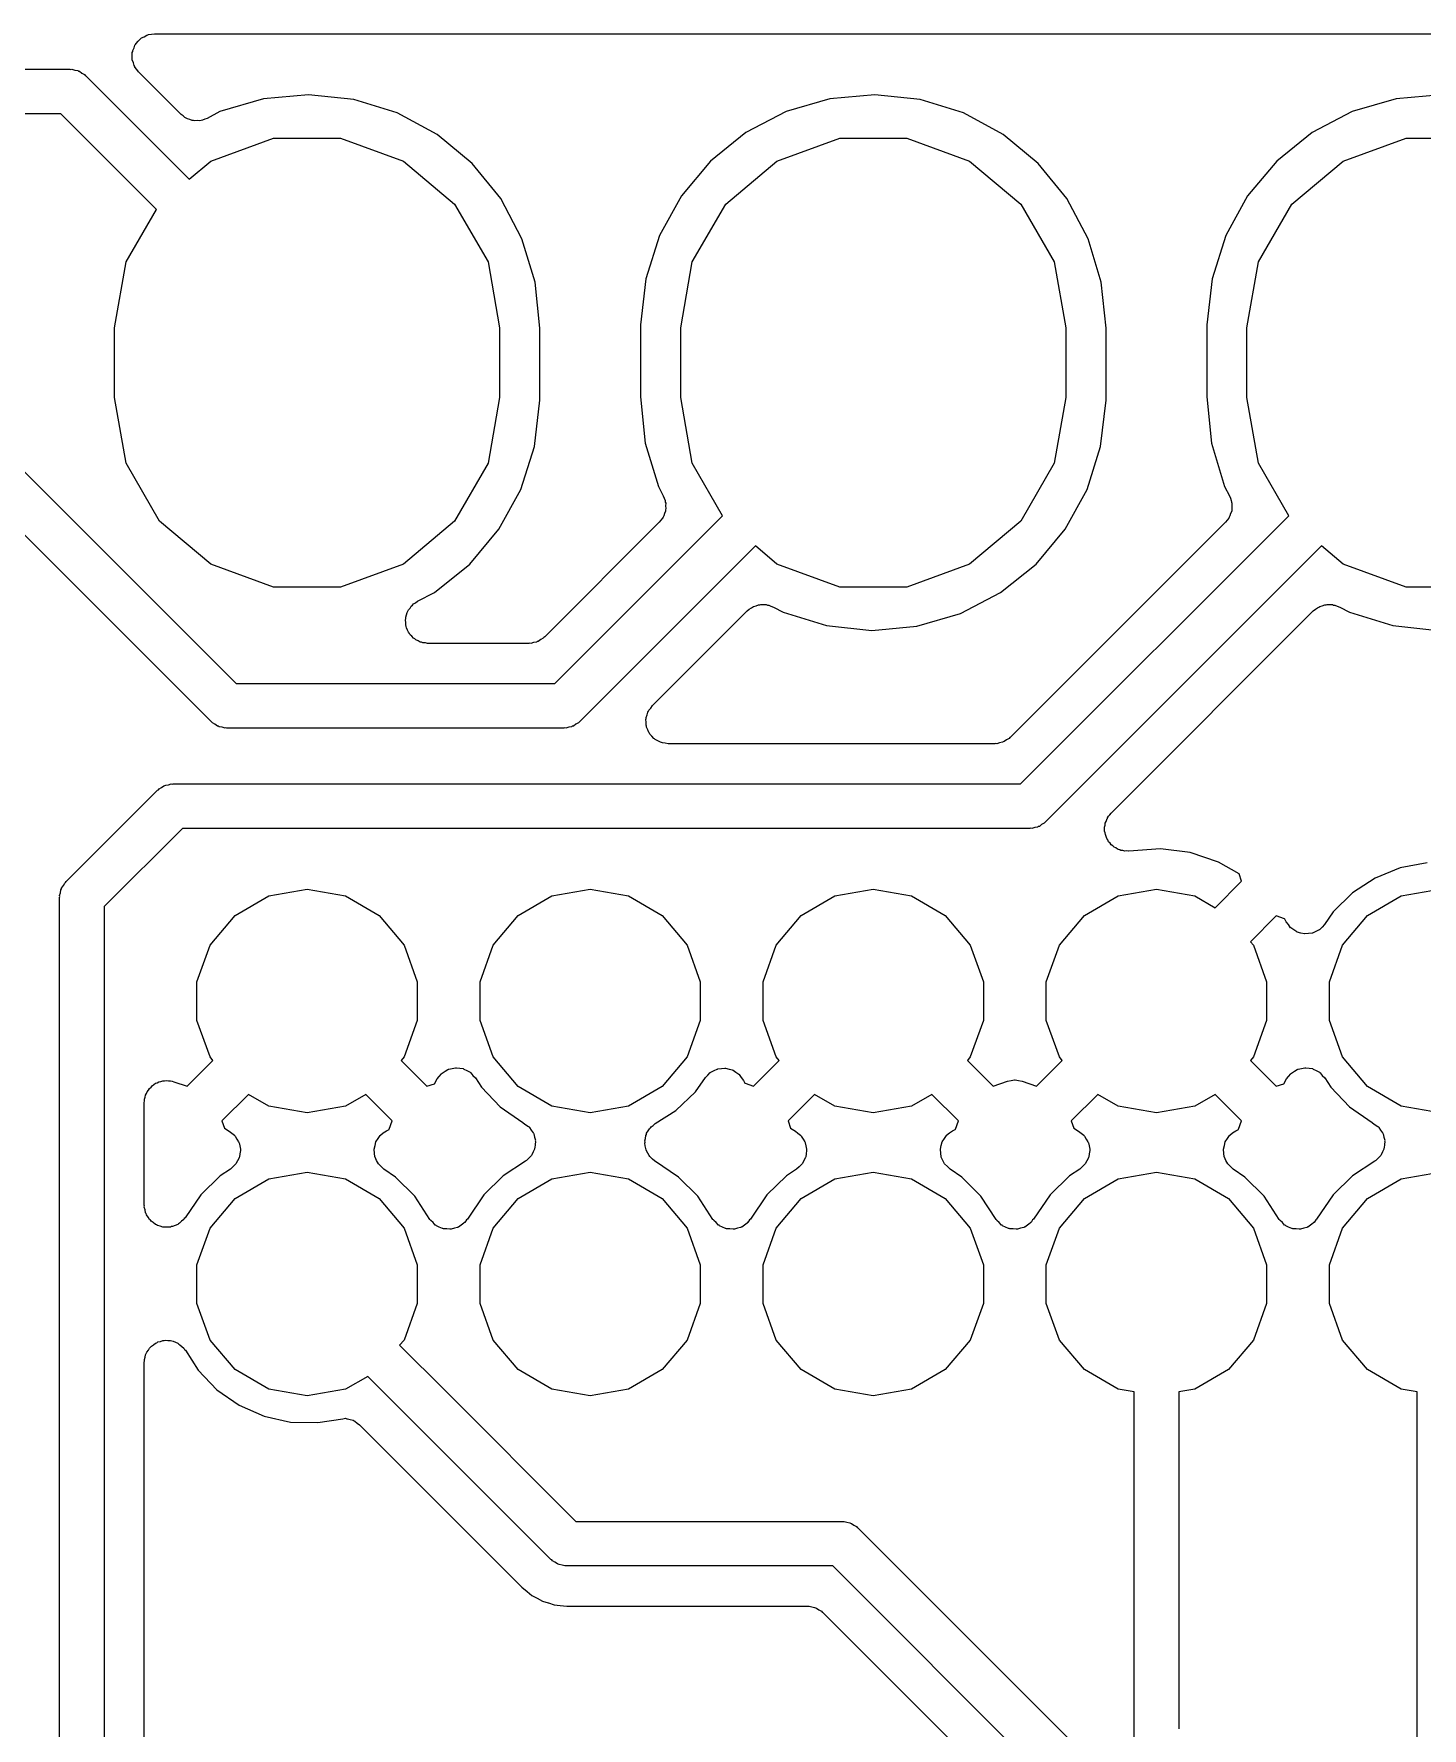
# Model space of a CAD drawing. Extents: x 125.1 to 143.2, y -145.5 to -100.1.
# Drawn here: x 130.38 to 136.61, y -107.68 to -100.08 of the extents above; entities that cross this region are included whole.
import ezdxf

# ---------------------------------------------------------------- set-up
doc = ezdxf.new("R2010")
doc.units = 0
doc.header["$MEASUREMENT"] = 0
doc.layers.add('BLACK', color=7, linetype='CONTINUOUS')

msp = doc.modelspace()

# ---------------------------------------------------------------- linework, layer by layer
at = {"layer": 'Black'}
for p, q in [((130.838, -100.125), (130.841, -100.122)), ((130.841, -100.122), (130.843, -100.118)), ((130.843, -100.118), (130.852, -100.108)), ((130.852, -100.108), (130.861, -100.098)), ((130.861, -100.098), (130.864, -100.096)), ((130.864, -100.096), (130.867, -100.093)), ((130.867, -100.093), (130.879, -100.088)), ((130.879, -100.088), (130.891, -100.081)), ((130.891, -100.081), (130.895, -100.08)), ((130.895, -100.08), (130.899, -100.078)), ((130.899, -100.078), (130.912, -100.077)), ((130.912, -100.077), (130.925, -100.075)), ((130.925, -100.075), (143.125, -100.075)), ((130.825, -100.184), (130.826, -100.171)), ((130.826, -100.188), (130.825, -100.184)), ((130.826, -100.158), (130.828, -100.154)), ((130.826, -100.171), (130.826, -100.158)), ((130.826, -100.192), (130.826, -100.188)), ((130.831, -100.205), (130.826, -100.192)), ((130.828, -100.149), (130.834, -100.137)), ((130.828, -100.154), (130.828, -100.149)), ((130.834, -100.137), (130.838, -100.125)), ((129.518, -100.234), (130.546, -100.234)), ((130.546, -100.234), (130.551, -100.235)), ((130.551, -100.235), (130.555, -100.234)), ((130.555, -100.234), (130.568, -100.238)), ((130.568, -100.238), (130.581, -100.24)), ((130.581, -100.24), (130.584, -100.242)), ((130.584, -100.242), (130.589, -100.243)), ((130.589, -100.243), (130.599, -100.251)), ((130.599, -100.251), (130.611, -100.257)), ((130.611, -100.257), (130.614, -100.261)), ((130.614, -100.261), (130.617, -100.263)), ((130.617, -100.263), (131.081, -100.727)), ((130.834, -100.217), (130.831, -100.205)), ((130.837, -100.221), (130.834, -100.217)), ((130.838, -100.225), (130.837, -100.221)), ((130.847, -100.235), (130.838, -100.225)), ((130.854, -100.246), (130.847, -100.235)), ((131.045, -100.436), (130.854, -100.246)), ((131.617, -100.348), (131.415, -100.367)), ((131.82, -100.37), (131.617, -100.348)), ((134.157, -100.348), (133.955, -100.367)), ((134.36, -100.37), (134.157, -100.348)), ((136.697, -100.348), (136.495, -100.367)), ((131.219, -100.424), (131.162, -100.454)), ((131.415, -100.367), (131.219, -100.424)), ((132.014, -100.43), (131.82, -100.37)), ((133.759, -100.424), (133.579, -100.518)), ((133.955, -100.367), (133.759, -100.424)), ((134.554, -100.43), (134.36, -100.37)), ((136.299, -100.424), (136.119, -100.518)), ((136.495, -100.367), (136.299, -100.424)), ((130.505, -100.434), (129.56, -100.434)), ((130.934, -100.863), (130.505, -100.434)), ((131.054, -100.443), (131.045, -100.436)), ((131.062, -100.45), (131.054, -100.443)), ((131.068, -100.453), (131.062, -100.45)), ((131.073, -100.456), (131.068, -100.453)), ((131.084, -100.459), (131.073, -100.456)), ((131.094, -100.463), (131.084, -100.459)), ((131.1, -100.464), (131.094, -100.463)), ((131.107, -100.465), (131.1, -100.464)), ((131.118, -100.464), (131.107, -100.465)), ((131.129, -100.465), (131.118, -100.464)), ((131.135, -100.463), (131.129, -100.465)), ((131.141, -100.462), (131.135, -100.463)), ((131.151, -100.458), (131.141, -100.462)), ((131.162, -100.454), (131.151, -100.458)), ((132.193, -100.527), (132.014, -100.43)), ((134.733, -100.527), (134.554, -100.43)), ((131.178, -100.646), (131.46, -100.543)), ((131.46, -100.543), (131.76, -100.543)), ((131.76, -100.543), (132.042, -100.646)), ((132.35, -100.656), (132.193, -100.527)), ((133.579, -100.518), (133.42, -100.646)), ((133.718, -100.646), (134, -100.543)), ((134, -100.543), (134.3, -100.543)), ((134.3, -100.543), (134.582, -100.646)), ((134.89, -100.656), (134.733, -100.527)), ((136.119, -100.518), (135.96, -100.646)), ((136.258, -100.646), (136.54, -100.543)), ((136.54, -100.543), (136.84, -100.543)), ((131.081, -100.727), (131.178, -100.646)), ((132.042, -100.646), (132.272, -100.839)), ((132.479, -100.814), (132.35, -100.656)), ((133.42, -100.646), (133.289, -100.802)), ((133.488, -100.839), (133.718, -100.646)), ((134.582, -100.646), (134.812, -100.839)), ((135.019, -100.814), (134.89, -100.656)), ((135.96, -100.646), (135.829, -100.802)), ((136.028, -100.839), (136.258, -100.646)), ((133.289, -100.802), (133.191, -100.98)), ((135.829, -100.802), (135.731, -100.98)), ((130.798, -101.098), (130.934, -100.863)), ((132.272, -100.839), (132.422, -101.098)), ((132.574, -100.994), (132.479, -100.814)), ((133.338, -101.098), (133.488, -100.839)), ((134.812, -100.839), (134.962, -101.098)), ((135.114, -100.994), (135.019, -100.814)), ((135.878, -101.098), (136.028, -100.839)), ((132.633, -101.189), (132.574, -100.994)), ((133.191, -100.98), (133.13, -101.174)), ((135.173, -101.189), (135.114, -100.994)), ((135.731, -100.98), (135.67, -101.174)), ((130.746, -101.394), (130.798, -101.098)), ((132.422, -101.098), (132.474, -101.394)), ((133.286, -101.394), (133.338, -101.098)), ((134.962, -101.098), (135.014, -101.394)), ((135.826, -101.394), (135.878, -101.098)), ((132.654, -101.396), (132.633, -101.189)), ((133.13, -101.174), (133.106, -101.381)), ((135.194, -101.396), (135.173, -101.189)), ((135.67, -101.174), (135.646, -101.381)), ((130.746, -101.706), (130.746, -101.394)), ((132.474, -101.394), (132.474, -101.706)), ((132.654, -101.708), (132.654, -101.396)), ((133.106, -101.381), (133.106, -101.392)), ((133.106, -101.392), (133.106, -101.704)), ((133.286, -101.706), (133.286, -101.394)), ((135.014, -101.394), (135.014, -101.706)), ((135.194, -101.708), (135.194, -101.396)), ((135.646, -101.381), (135.646, -101.392)), ((135.646, -101.392), (135.646, -101.704)), ((135.826, -101.706), (135.826, -101.394)), ((129.901, -101.599), (131.292, -102.99)), ((130.798, -102.002), (130.746, -101.706)), ((132.474, -101.706), (132.422, -102.002)), ((132.63, -101.926), (132.654, -101.719)), ((132.654, -101.719), (132.654, -101.708)), ((133.106, -101.704), (133.127, -101.911)), ((133.338, -102.002), (133.286, -101.706)), ((135.014, -101.706), (134.962, -102.002)), ((135.17, -101.926), (135.194, -101.719)), ((135.194, -101.719), (135.194, -101.708)), ((135.646, -101.704), (135.667, -101.911)), ((135.878, -102.002), (135.826, -101.706)), ((131.18, -103.161), (129.789, -101.77)), ((132.569, -102.12), (132.63, -101.926)), ((133.127, -101.911), (133.186, -102.106)), ((135.109, -102.12), (135.17, -101.926)), ((135.667, -101.911), (135.726, -102.106)), ((130.948, -102.261), (130.798, -102.002)), ((132.422, -102.002), (132.272, -102.261)), ((133.474, -102.237), (133.338, -102.002)), ((134.962, -102.002), (134.812, -102.261)), ((136.014, -102.237), (135.878, -102.002)), ((132.471, -102.298), (132.569, -102.12)), ((133.186, -102.106), (133.208, -102.148)), ((133.208, -102.148), (133.212, -102.159)), ((133.212, -102.159), (133.216, -102.169)), ((133.216, -102.169), (133.217, -102.176)), ((133.217, -102.176), (133.219, -102.181)), ((135.011, -102.298), (135.109, -102.12)), ((135.726, -102.106), (135.748, -102.148)), ((135.748, -102.148), (135.752, -102.159)), ((135.752, -102.159), (135.756, -102.169)), ((135.756, -102.169), (135.757, -102.176)), ((135.757, -102.176), (135.759, -102.181)), ((132.721, -102.99), (133.474, -102.237)), ((133.205, -102.248), (133.197, -102.257)), ((133.207, -102.243), (133.205, -102.248)), ((133.21, -102.238), (133.207, -102.243)), ((133.213, -102.227), (133.21, -102.238)), ((133.218, -102.216), (133.213, -102.227)), ((133.219, -102.181), (133.218, -102.193)), ((133.218, -102.193), (133.219, -102.204)), ((133.219, -102.204), (133.218, -102.21)), ((133.218, -102.21), (133.218, -102.216)), ((134.811, -103.44), (136.014, -102.237)), ((135.745, -102.248), (135.737, -102.257)), ((135.747, -102.243), (135.745, -102.248)), ((135.75, -102.238), (135.747, -102.243)), ((135.753, -102.227), (135.75, -102.238)), ((135.758, -102.216), (135.753, -102.227)), ((135.759, -102.181), (135.758, -102.193)), ((135.758, -102.193), (135.759, -102.204)), ((135.759, -102.204), (135.758, -102.21)), ((135.758, -102.21), (135.758, -102.216)), ((131.178, -102.454), (130.948, -102.261)), ((132.272, -102.261), (132.042, -102.454)), ((132.34, -102.454), (132.471, -102.298)), ((133.19, -102.266), (132.676, -102.781)), ((133.197, -102.257), (133.19, -102.266)), ((134.812, -102.261), (134.582, -102.454)), ((135.73, -102.266), (134.766, -103.231)), ((134.88, -102.454), (135.011, -102.298)), ((135.737, -102.257), (135.73, -102.266)), ((133.621, -102.373), (132.833, -103.161)), ((133.718, -102.454), (133.621, -102.373)), ((136.161, -102.373), (134.923, -103.611)), ((136.258, -102.454), (136.161, -102.373)), ((131.46, -102.557), (131.178, -102.454)), ((132.042, -102.454), (131.76, -102.557)), ((132.181, -102.582), (132.34, -102.454)), ((134, -102.557), (133.718, -102.454)), ((134.582, -102.454), (134.3, -102.557)), ((134.721, -102.582), (134.88, -102.454)), ((136.54, -102.557), (136.258, -102.454)), ((131.76, -102.557), (131.46, -102.557)), ((134.3, -102.557), (134, -102.557)), ((136.84, -102.557), (136.54, -102.557)), ((132.083, -102.638), (132.087, -102.633)), ((132.087, -102.633), (132.096, -102.628)), ((132.096, -102.628), (132.105, -102.621)), ((132.105, -102.621), (132.181, -102.582)), ((134.541, -102.676), (134.721, -102.582)), ((132.051, -102.706), (132.053, -102.699)), ((132.053, -102.717), (132.051, -102.706)), ((132.053, -102.693), (132.056, -102.682)), ((132.053, -102.699), (132.053, -102.693)), ((132.056, -102.682), (132.059, -102.672)), ((132.059, -102.672), (132.062, -102.666)), ((132.062, -102.666), (132.065, -102.66)), ((132.065, -102.66), (132.072, -102.652)), ((132.072, -102.652), (132.077, -102.643)), ((132.077, -102.643), (132.083, -102.638)), ((133.159, -103.089), (133.584, -102.664)), ((133.584, -102.664), (133.594, -102.657)), ((133.594, -102.657), (133.603, -102.65)), ((133.603, -102.65), (133.608, -102.648)), ((133.608, -102.648), (133.613, -102.644)), ((133.613, -102.644), (133.624, -102.641)), ((133.624, -102.641), (133.635, -102.637)), ((133.635, -102.637), (133.641, -102.637)), ((133.641, -102.637), (133.646, -102.635)), ((133.646, -102.635), (133.658, -102.636)), ((133.658, -102.636), (133.67, -102.636)), ((133.67, -102.636), (133.675, -102.638)), ((133.675, -102.638), (133.681, -102.638)), ((133.681, -102.638), (133.691, -102.643)), ((133.691, -102.643), (133.703, -102.647)), ((133.703, -102.647), (133.746, -102.67)), ((133.746, -102.67), (133.94, -102.73)), ((134.345, -102.733), (134.541, -102.676)), ((135.217, -103.572), (136.124, -102.664)), ((136.124, -102.664), (136.134, -102.657)), ((136.134, -102.657), (136.143, -102.65)), ((136.143, -102.65), (136.148, -102.648)), ((136.148, -102.648), (136.153, -102.644)), ((136.153, -102.644), (136.164, -102.641)), ((136.164, -102.641), (136.175, -102.637)), ((136.175, -102.637), (136.181, -102.637)), ((136.181, -102.637), (136.186, -102.635)), ((136.186, -102.635), (136.198, -102.636)), ((136.198, -102.636), (136.21, -102.636)), ((136.21, -102.636), (136.215, -102.638)), ((136.215, -102.638), (136.221, -102.638)), ((136.221, -102.638), (136.231, -102.643)), ((136.231, -102.643), (136.243, -102.647)), ((136.243, -102.647), (136.286, -102.67)), ((136.286, -102.67), (136.48, -102.73)), ((132.053, -102.727), (132.053, -102.717)), ((132.055, -102.734), (132.053, -102.727)), ((132.056, -102.74), (132.055, -102.734)), ((132.061, -102.75), (132.056, -102.74)), ((132.065, -102.76), (132.061, -102.75)), ((132.069, -102.765), (132.065, -102.76)), ((132.072, -102.771), (132.069, -102.765)), ((132.08, -102.778), (132.072, -102.771)), ((132.087, -102.787), (132.08, -102.778)), ((132.672, -102.783), (132.669, -102.787)), ((132.676, -102.781), (132.672, -102.783)), ((133.94, -102.73), (134.143, -102.752)), ((134.143, -102.752), (134.345, -102.733)), ((136.48, -102.73), (136.683, -102.752)), ((132.093, -102.79), (132.087, -102.787)), ((132.098, -102.794), (132.093, -102.79)), ((132.108, -102.799), (132.098, -102.794)), ((132.117, -102.804), (132.108, -102.799)), ((132.124, -102.805), (132.117, -102.804)), ((132.13, -102.808), (132.124, -102.805)), ((132.141, -102.808), (132.13, -102.808)), ((132.151, -102.81), (132.141, -102.808)), ((132.605, -102.81), (132.151, -102.81)), ((132.609, -102.809), (132.605, -102.81)), ((132.614, -102.81), (132.609, -102.809)), ((132.626, -102.806), (132.614, -102.81)), ((132.639, -102.804), (132.626, -102.806)), ((132.643, -102.802), (132.639, -102.804)), ((132.647, -102.801), (132.643, -102.802)), ((132.658, -102.793), (132.647, -102.801)), ((132.669, -102.787), (132.658, -102.793)), ((131.292, -102.99), (132.721, -102.99)), ((133.152, -103.1), (133.159, -103.089)), ((131.183, -103.163), (131.18, -103.161)), ((131.186, -103.167), (131.183, -103.163)), ((132.83, -103.163), (132.827, -103.167)), ((132.833, -103.161), (132.83, -103.163)), ((133.13, -103.151), (133.131, -103.147)), ((133.131, -103.164), (133.13, -103.151)), ((133.131, -103.143), (133.136, -103.13)), ((133.131, -103.147), (133.131, -103.143)), ((133.131, -103.177), (133.131, -103.164)), ((133.136, -103.13), (133.139, -103.118)), ((133.139, -103.118), (133.142, -103.114)), ((133.142, -103.114), (133.143, -103.11)), ((133.143, -103.11), (133.152, -103.1)), ((131.197, -103.173), (131.186, -103.167)), ((131.208, -103.181), (131.197, -103.173)), ((131.212, -103.182), (131.208, -103.181)), ((131.216, -103.184), (131.212, -103.182)), ((131.229, -103.186), (131.216, -103.184)), ((131.242, -103.19), (131.229, -103.186)), ((131.246, -103.189), (131.242, -103.19)), ((131.25, -103.19), (131.246, -103.189)), ((132.762, -103.19), (131.25, -103.19)), ((132.767, -103.189), (132.762, -103.19)), ((132.771, -103.19), (132.767, -103.189)), ((132.784, -103.186), (132.771, -103.19)), ((132.797, -103.184), (132.784, -103.186)), ((132.8, -103.182), (132.797, -103.184)), ((132.805, -103.181), (132.8, -103.182)), ((132.815, -103.173), (132.805, -103.181)), ((132.827, -103.167), (132.815, -103.173)), ((133.133, -103.181), (133.131, -103.177)), ((133.133, -103.186), (133.133, -103.181)), ((133.139, -103.198), (133.133, -103.186)), ((133.143, -103.21), (133.139, -103.198)), ((133.146, -103.213), (133.143, -103.21)), ((133.148, -103.217), (133.146, -103.213)), ((133.157, -103.227), (133.148, -103.217)), ((133.166, -103.237), (133.157, -103.227)), ((133.169, -103.239), (133.166, -103.237)), ((133.172, -103.242), (133.169, -103.239)), ((134.759, -103.237), (134.748, -103.243)), ((134.762, -103.233), (134.759, -103.237)), ((134.766, -103.231), (134.762, -103.233)), ((133.184, -103.247), (133.172, -103.242)), ((133.196, -103.254), (133.184, -103.247)), ((133.2, -103.255), (133.196, -103.254)), ((133.204, -103.257), (133.2, -103.255)), ((133.217, -103.258), (133.204, -103.257)), ((133.23, -103.26), (133.217, -103.258)), ((134.695, -103.26), (133.23, -103.26)), ((134.699, -103.259), (134.695, -103.26)), ((134.704, -103.26), (134.699, -103.259)), ((134.716, -103.256), (134.704, -103.26)), ((134.729, -103.254), (134.716, -103.256)), ((134.733, -103.252), (134.729, -103.254)), ((134.737, -103.251), (134.733, -103.252)), ((134.748, -103.243), (134.737, -103.251)), ((130.529, -103.879), (130.939, -103.469)), ((130.939, -103.469), (130.943, -103.467)), ((130.943, -103.467), (130.946, -103.463)), ((130.946, -103.463), (130.957, -103.457)), ((130.957, -103.457), (130.968, -103.449)), ((130.968, -103.449), (130.972, -103.448)), ((130.972, -103.448), (130.976, -103.446)), ((130.976, -103.446), (130.989, -103.444)), ((130.989, -103.444), (131.001, -103.44)), ((131.001, -103.44), (131.006, -103.441)), ((131.006, -103.441), (131.01, -103.44)), ((131.01, -103.44), (134.811, -103.44)), ((134.917, -103.617), (134.905, -103.623)), ((134.92, -103.613), (134.917, -103.617)), ((134.923, -103.611), (134.92, -103.613)), ((135.19, -103.617), (135.194, -103.609)), ((135.19, -103.626), (135.19, -103.617)), ((135.194, -103.609), (135.197, -103.6)), ((135.197, -103.6), (135.198, -103.599)), ((135.198, -103.599), (135.2, -103.596)), ((135.198, -103.599), (135.198, -103.599)), ((135.2, -103.596), (135.201, -103.593)), ((135.201, -103.593), (135.205, -103.586)), ((135.205, -103.586), (135.211, -103.579)), ((135.211, -103.579), (135.217, -103.572)), ((131.051, -103.64), (130.7, -103.991)), ((134.852, -103.64), (131.051, -103.64)), ((134.857, -103.639), (134.852, -103.64)), ((134.861, -103.64), (134.857, -103.639)), ((134.874, -103.636), (134.861, -103.64)), ((134.887, -103.634), (134.874, -103.636)), ((134.89, -103.632), (134.887, -103.634)), ((134.895, -103.631), (134.89, -103.632)), ((134.905, -103.623), (134.895, -103.631)), ((135.188, -103.634), (135.19, -103.626)), ((135.188, -103.643), (135.188, -103.634)), ((135.188, -103.652), (135.188, -103.643)), ((135.19, -103.66), (135.188, -103.652)), ((135.191, -103.668), (135.19, -103.66)), ((135.194, -103.677), (135.191, -103.668)), ((135.197, -103.685), (135.194, -103.677)), ((135.202, -103.692), (135.197, -103.685)), ((135.205, -103.7), (135.202, -103.692)), ((135.212, -103.706), (135.205, -103.7)), ((135.217, -103.714), (135.212, -103.706)), ((135.224, -103.719), (135.217, -103.714)), ((135.23, -103.725), (135.224, -103.719)), ((135.238, -103.728), (135.23, -103.725)), ((135.246, -103.733), (135.238, -103.728)), ((135.254, -103.736), (135.246, -103.733)), ((135.257, -103.737), (135.254, -103.736)), ((135.26, -103.739), (135.257, -103.737)), ((135.261, -103.739), (135.26, -103.739)), ((135.26, -103.739), (135.26, -103.739)), ((135.27, -103.74), (135.261, -103.739)), ((135.279, -103.742), (135.27, -103.74)), ((135.287, -103.741), (135.279, -103.742)), ((135.295, -103.742), (135.287, -103.741)), ((135.296, -103.742), (135.295, -103.742)), ((135.438, -103.732), (135.296, -103.742)), ((135.296, -103.742), (135.296, -103.742)), ((135.296, -103.742), (135.296, -103.742)), ((135.571, -103.749), (135.438, -103.732)), ((135.698, -103.791), (135.571, -103.749)), ((135.791, -103.844), (135.698, -103.791)), ((135.802, -103.877), (135.791, -103.844)), ((136.514, -103.817), (136.401, -103.863)), ((136.634, -103.795), (136.514, -103.817)), ((130.504, -103.929), (130.506, -103.916)), ((130.506, -103.916), (130.508, -103.912)), ((130.508, -103.912), (130.509, -103.908)), ((130.509, -103.908), (130.517, -103.897)), ((130.517, -103.897), (130.523, -103.886)), ((130.523, -103.886), (130.527, -103.883)), ((130.527, -103.883), (130.529, -103.879)), ((131.438, -103.943), (131.61, -103.913)), ((131.61, -103.913), (131.782, -103.943)), ((132.708, -103.943), (132.88, -103.913)), ((132.88, -103.913), (133.052, -103.943)), ((133.978, -103.943), (134.15, -103.913)), ((134.15, -103.913), (134.322, -103.943)), ((135.248, -103.943), (135.42, -103.913)), ((135.42, -103.913), (135.592, -103.943)), ((135.683, -103.996), (135.802, -103.877)), ((136.401, -103.863), (136.3, -103.929)), ((136.518, -103.943), (136.69, -103.913)), ((130.5, -103.941), (130.504, -103.929)), ((130.501, -103.946), (130.5, -103.941)), ((130.5, -103.95), (130.501, -103.946)), ((130.5, -109.813), (130.5, -103.95)), ((130.7, -103.991), (130.7, -109.771)), ((131.287, -104.031), (131.438, -103.943)), ((131.782, -103.943), (131.933, -104.031)), ((132.557, -104.031), (132.708, -103.943)), ((133.052, -103.943), (133.203, -104.031)), ((133.827, -104.031), (133.978, -103.943)), ((134.322, -103.943), (134.473, -104.031)), ((135.097, -104.031), (135.248, -103.943)), ((135.592, -103.943), (135.683, -103.996)), ((136.3, -103.929), (136.213, -104.015)), ((136.367, -104.031), (136.518, -103.943)), ((131.175, -104.164), (131.287, -104.031)), ((131.933, -104.031), (132.045, -104.164)), ((132.445, -104.164), (132.557, -104.031)), ((133.203, -104.031), (133.315, -104.164)), ((133.715, -104.164), (133.827, -104.031)), ((134.473, -104.031), (134.585, -104.164)), ((134.985, -104.164), (135.097, -104.031)), ((135.958, -104.033), (135.842, -104.149)), ((135.995, -104.046), (135.958, -104.033)), ((135.996, -104.047), (135.995, -104.046)), ((136.002, -104.059), (135.996, -104.047)), ((136.012, -104.072), (136.002, -104.059)), ((136.022, -104.086), (136.012, -104.072)), ((136.174, -104.071), (136.163, -104.083)), ((136.213, -104.015), (136.174, -104.071)), ((136.255, -104.164), (136.367, -104.031)), ((135.842, -104.149), (135.855, -104.164)), ((136.023, -104.087), (136.022, -104.086)), ((136.022, -104.086), (136.022, -104.086)), ((136.037, -104.096), (136.023, -104.087)), ((136.05, -104.105), (136.037, -104.096)), ((136.051, -104.106), (136.05, -104.105)), ((136.052, -104.106), (136.051, -104.106)), ((136.068, -104.11), (136.052, -104.106)), ((136.084, -104.114), (136.068, -104.11)), ((136.085, -104.114), (136.084, -104.114)), ((136.086, -104.114), (136.085, -104.114)), ((136.102, -104.112), (136.086, -104.114)), ((136.119, -104.111), (136.102, -104.112)), ((136.12, -104.11), (136.119, -104.11)), ((136.119, -104.11), (136.119, -104.111)), ((136.135, -104.103), (136.12, -104.11)), ((136.15, -104.096), (136.135, -104.103)), ((136.151, -104.095), (136.15, -104.096)), ((136.163, -104.083), (136.151, -104.095)), ((136.151, -104.095), (136.151, -104.095)), ((131.116, -104.328), (131.175, -104.164)), ((132.045, -104.164), (132.104, -104.328)), ((132.386, -104.328), (132.445, -104.164)), ((133.315, -104.164), (133.374, -104.328)), ((133.656, -104.328), (133.715, -104.164)), ((134.585, -104.164), (134.644, -104.328)), ((134.926, -104.328), (134.985, -104.164)), ((135.855, -104.164), (135.914, -104.328)), ((136.196, -104.328), (136.255, -104.164)), ((131.116, -104.502), (131.116, -104.328)), ((132.104, -104.328), (132.104, -104.502)), ((132.386, -104.502), (132.386, -104.328)), ((133.374, -104.328), (133.374, -104.502)), ((133.656, -104.502), (133.656, -104.328)), ((134.644, -104.328), (134.644, -104.502)), ((134.926, -104.502), (134.926, -104.328)), ((135.914, -104.328), (135.914, -104.502)), ((136.196, -104.502), (136.196, -104.328)), ((131.175, -104.666), (131.116, -104.502)), ((132.104, -104.502), (132.045, -104.666)), ((132.445, -104.666), (132.386, -104.502)), ((133.374, -104.502), (133.315, -104.666)), ((133.715, -104.666), (133.656, -104.502)), ((134.644, -104.502), (134.585, -104.666)), ((134.985, -104.666), (134.926, -104.502)), ((135.914, -104.502), (135.855, -104.666)), ((136.255, -104.666), (136.196, -104.502)), ((131.072, -104.797), (131.188, -104.681)), ((131.188, -104.681), (131.175, -104.666)), ((132.045, -104.666), (132.032, -104.681)), ((132.032, -104.681), (132.148, -104.797)), ((132.557, -104.799), (132.445, -104.666)), ((133.315, -104.666), (133.203, -104.799)), ((133.612, -104.797), (133.728, -104.681)), ((133.728, -104.681), (133.715, -104.666)), ((134.585, -104.666), (134.572, -104.681)), ((134.572, -104.681), (134.688, -104.797)), ((134.882, -104.797), (134.998, -104.681)), ((134.998, -104.681), (134.985, -104.666)), ((135.855, -104.666), (135.842, -104.681)), ((135.842, -104.681), (135.958, -104.797)), ((136.367, -104.799), (136.255, -104.666)), ((132.194, -104.764), (132.203, -104.753)), ((132.203, -104.753), (132.213, -104.741)), ((132.213, -104.741), (132.214, -104.739)), ((132.214, -104.739), (132.216, -104.738)), ((132.216, -104.738), (132.229, -104.73)), ((132.229, -104.73), (132.242, -104.722)), ((132.242, -104.722), (132.244, -104.721)), ((132.244, -104.721), (132.246, -104.72)), ((132.246, -104.72), (132.261, -104.717)), ((132.261, -104.717), (132.276, -104.714)), ((132.276, -104.714), (132.278, -104.714)), ((132.278, -104.714), (132.28, -104.714)), ((132.28, -104.714), (132.295, -104.716)), ((132.295, -104.716), (132.31, -104.718)), ((132.31, -104.718), (132.312, -104.719)), ((132.312, -104.719), (132.314, -104.72)), ((132.314, -104.72), (132.327, -104.727)), ((132.327, -104.727), (132.341, -104.734)), ((132.341, -104.734), (132.342, -104.736)), ((132.342, -104.736), (132.344, -104.737)), ((132.344, -104.737), (132.354, -104.749)), ((132.354, -104.749), (132.365, -104.76)), ((132.365, -104.76), (132.392, -104.802)), ((133.352, -104.822), (133.397, -104.758)), ((133.397, -104.758), (133.408, -104.747)), ((133.408, -104.747), (133.419, -104.736)), ((133.419, -104.736), (133.42, -104.735)), ((133.42, -104.735), (133.421, -104.734)), ((133.421, -104.734), (133.436, -104.727)), ((133.436, -104.727), (133.45, -104.72)), ((133.45, -104.72), (133.451, -104.72)), ((133.451, -104.72), (133.453, -104.719)), ((133.453, -104.719), (133.469, -104.718)), ((133.469, -104.718), (133.484, -104.716)), ((133.484, -104.716), (133.486, -104.716)), ((133.486, -104.716), (133.487, -104.716)), ((133.487, -104.716), (133.503, -104.72)), ((133.503, -104.72), (133.518, -104.724)), ((133.518, -104.724), (133.519, -104.725)), ((133.519, -104.725), (133.521, -104.725)), ((133.521, -104.725), (133.534, -104.734)), ((133.534, -104.734), (133.547, -104.743)), ((133.547, -104.743), (133.548, -104.744)), ((133.548, -104.744), (133.549, -104.745)), ((133.549, -104.745), (133.558, -104.758)), ((133.558, -104.758), (133.568, -104.771)), ((136.004, -104.764), (136.013, -104.753)), ((136.013, -104.753), (136.023, -104.741)), ((136.023, -104.741), (136.024, -104.739)), ((136.024, -104.739), (136.026, -104.738)), ((136.026, -104.738), (136.039, -104.73)), ((136.039, -104.73), (136.052, -104.722)), ((136.052, -104.722), (136.054, -104.721)), ((136.054, -104.721), (136.056, -104.72)), ((136.056, -104.72), (136.071, -104.717)), ((136.071, -104.717), (136.086, -104.714)), ((136.086, -104.714), (136.088, -104.714)), ((136.088, -104.714), (136.09, -104.714)), ((136.09, -104.714), (136.105, -104.716)), ((136.105, -104.716), (136.12, -104.718)), ((136.12, -104.718), (136.122, -104.719)), ((136.122, -104.719), (136.124, -104.72)), ((136.124, -104.72), (136.137, -104.727)), ((136.137, -104.727), (136.151, -104.734)), ((136.151, -104.734), (136.152, -104.736)), ((136.152, -104.736), (136.154, -104.737)), ((136.154, -104.737), (136.164, -104.749)), ((136.164, -104.749), (136.175, -104.76)), ((136.175, -104.76), (136.202, -104.802)), ((130.884, -104.846), (130.886, -104.837)), ((130.886, -104.837), (130.89, -104.83)), ((130.89, -104.83), (130.893, -104.822)), ((130.893, -104.822), (130.899, -104.815)), ((130.899, -104.815), (130.903, -104.807)), ((130.903, -104.807), (130.91, -104.802)), ((130.91, -104.802), (130.915, -104.795)), ((130.915, -104.795), (130.923, -104.79)), ((130.923, -104.79), (130.93, -104.784)), ((130.93, -104.784), (130.938, -104.782)), ((130.938, -104.782), (130.945, -104.777)), ((130.945, -104.777), (130.954, -104.776)), ((130.954, -104.776), (130.963, -104.773)), ((130.963, -104.773), (130.971, -104.773)), ((130.971, -104.773), (130.979, -104.771)), ((130.979, -104.771), (130.988, -104.773)), ((130.988, -104.773), (130.997, -104.773)), ((130.997, -104.773), (131.005, -104.775)), ((131.005, -104.775), (131.013, -104.777)), ((131.013, -104.777), (131.072, -104.797)), ((131.347, -104.834), (131.228, -104.953)), ((131.438, -104.887), (131.347, -104.834)), ((131.873, -104.834), (131.782, -104.887)), ((131.992, -104.953), (131.873, -104.834)), ((132.148, -104.797), (132.181, -104.786)), ((132.181, -104.786), (132.194, -104.764)), ((132.392, -104.802), (132.476, -104.889)), ((132.708, -104.887), (132.557, -104.799)), ((133.203, -104.799), (133.052, -104.887)), ((133.264, -104.906), (133.352, -104.822)), ((133.568, -104.771), (133.574, -104.783)), ((133.574, -104.783), (133.575, -104.784)), ((133.575, -104.784), (133.612, -104.797)), ((133.887, -104.834), (133.768, -104.953)), ((133.978, -104.887), (133.887, -104.834)), ((134.413, -104.834), (134.322, -104.887)), ((134.532, -104.953), (134.413, -104.834)), ((134.688, -104.797), (134.752, -104.775)), ((134.752, -104.775), (134.768, -104.772)), ((134.768, -104.772), (134.784, -104.769)), ((134.784, -104.769), (134.785, -104.769)), ((134.785, -104.769), (134.786, -104.769)), ((134.786, -104.769), (134.802, -104.772)), ((134.802, -104.772), (134.818, -104.775)), ((134.818, -104.775), (134.882, -104.797)), ((135.157, -104.834), (135.038, -104.953)), ((135.248, -104.887), (135.157, -104.834)), ((135.683, -104.834), (135.592, -104.887)), ((135.802, -104.953), (135.683, -104.834)), ((135.958, -104.797), (135.991, -104.786)), ((135.991, -104.786), (136.004, -104.764)), ((136.202, -104.802), (136.286, -104.889)), ((136.518, -104.887), (136.367, -104.799)), ((130.88, -104.871), (130.881, -104.863)), ((130.88, -105.331), (130.88, -104.871)), ((130.881, -104.855), (130.884, -104.846)), ((130.881, -104.863), (130.881, -104.855)), ((131.61, -104.917), (131.438, -104.887)), ((131.782, -104.887), (131.61, -104.917)), ((132.476, -104.889), (132.578, -104.96)), ((132.88, -104.917), (132.708, -104.887)), ((133.052, -104.887), (132.88, -104.917)), ((133.171, -104.965), (133.264, -104.906)), ((134.15, -104.917), (133.978, -104.887)), ((134.322, -104.887), (134.15, -104.917)), ((135.42, -104.917), (135.248, -104.887)), ((135.592, -104.887), (135.42, -104.917)), ((136.286, -104.889), (136.388, -104.96)), ((136.69, -104.917), (136.518, -104.887)), ((131.228, -104.953), (131.239, -104.986)), ((131.239, -104.986), (131.261, -104.999)), ((131.978, -104.991), (131.979, -104.99)), ((131.979, -104.99), (131.992, -104.953)), ((132.578, -104.96), (132.58, -104.961)), ((132.58, -104.961), (132.592, -104.97)), ((132.592, -104.97), (132.604, -104.978)), ((132.604, -104.978), (132.606, -104.98)), ((132.606, -104.98), (132.608, -104.982)), ((132.608, -104.982), (132.616, -104.994)), ((133.14, -104.998), (133.146, -104.988)), ((133.146, -104.988), (133.15, -104.984)), ((133.15, -104.984), (133.153, -104.98)), ((133.153, -104.98), (133.162, -104.973)), ((133.162, -104.973), (133.171, -104.965)), ((133.768, -104.953), (133.779, -104.986)), ((133.779, -104.986), (133.801, -104.999)), ((134.518, -104.991), (134.519, -104.99)), ((134.519, -104.99), (134.532, -104.953)), ((135.038, -104.953), (135.049, -104.986)), ((135.049, -104.986), (135.071, -104.999)), ((135.788, -104.991), (135.789, -104.99)), ((135.789, -104.99), (135.802, -104.953)), ((136.388, -104.96), (136.39, -104.961)), ((136.39, -104.961), (136.402, -104.97)), ((136.402, -104.97), (136.414, -104.978)), ((136.414, -104.978), (136.416, -104.98)), ((136.416, -104.98), (136.418, -104.982)), ((136.418, -104.982), (136.426, -104.994)), ((131.261, -104.999), (131.272, -105.008)), ((131.272, -105.008), (131.284, -105.017)), ((131.284, -105.017), (131.285, -105.019)), ((131.285, -105.019), (131.287, -105.021)), ((131.287, -105.021), (131.295, -105.034)), ((131.295, -105.034), (131.303, -105.046)), ((131.303, -105.046), (131.304, -105.049)), ((131.304, -105.049), (131.305, -105.051)), ((131.305, -105.051), (131.308, -105.065)), ((131.308, -105.065), (131.311, -105.08)), ((131.911, -105.08), (131.915, -105.063)), ((131.915, -105.063), (131.919, -105.047)), ((131.919, -105.046), (131.929, -105.032)), ((131.919, -105.047), (131.919, -105.046)), ((131.919, -105.047), (131.919, -105.047)), ((131.929, -105.032), (131.938, -105.018)), ((131.938, -105.018), (131.939, -105.017)), ((131.938, -105.018), (131.938, -105.018)), ((131.939, -105.017), (131.952, -105.007)), ((131.952, -105.007), (131.966, -104.997)), ((131.966, -104.997), (131.978, -104.991)), ((132.616, -104.994), (132.625, -105.006)), ((132.625, -105.006), (132.626, -105.008)), ((132.626, -105.008), (132.627, -105.011)), ((132.627, -105.011), (132.63, -105.025)), ((132.63, -105.025), (132.635, -105.039)), ((132.633, -105.059), (132.632, -105.074)), ((132.635, -105.045), (132.633, -105.059)), ((132.635, -105.039), (132.634, -105.042)), ((132.634, -105.042), (132.635, -105.045)), ((133.125, -105.042), (133.128, -105.031)), ((133.126, -105.048), (133.125, -105.042)), ((133.125, -105.053), (133.126, -105.048)), ((133.127, -105.065), (133.125, -105.053)), ((133.129, -105.077), (133.127, -105.065)), ((133.128, -105.031), (133.129, -105.019)), ((133.129, -105.019), (133.132, -105.014)), ((133.132, -105.014), (133.133, -105.008)), ((133.133, -105.008), (133.14, -104.998)), ((133.801, -104.999), (133.812, -105.008)), ((133.812, -105.008), (133.824, -105.017)), ((133.824, -105.017), (133.825, -105.019)), ((133.825, -105.019), (133.827, -105.021)), ((133.827, -105.021), (133.835, -105.034)), ((133.835, -105.034), (133.843, -105.046)), ((133.843, -105.046), (133.844, -105.049)), ((133.844, -105.049), (133.845, -105.051)), ((133.845, -105.051), (133.848, -105.065)), ((133.848, -105.065), (133.851, -105.08)), ((134.451, -105.08), (134.455, -105.063)), ((134.455, -105.063), (134.459, -105.047)), ((134.459, -105.046), (134.469, -105.032)), ((134.459, -105.047), (134.459, -105.046)), ((134.459, -105.047), (134.459, -105.047)), ((134.469, -105.032), (134.478, -105.018)), ((134.478, -105.018), (134.479, -105.017)), ((134.478, -105.018), (134.478, -105.018)), ((134.479, -105.017), (134.492, -105.007)), ((134.492, -105.007), (134.506, -104.997)), ((134.506, -104.997), (134.518, -104.991)), ((135.071, -104.999), (135.082, -105.008)), ((135.082, -105.008), (135.094, -105.017)), ((135.094, -105.017), (135.095, -105.019)), ((135.095, -105.019), (135.097, -105.021)), ((135.097, -105.021), (135.105, -105.034)), ((135.105, -105.034), (135.113, -105.046)), ((135.113, -105.046), (135.114, -105.049)), ((135.114, -105.049), (135.115, -105.051)), ((135.115, -105.051), (135.118, -105.065)), ((135.118, -105.065), (135.121, -105.08)), ((135.721, -105.08), (135.725, -105.063)), ((135.725, -105.063), (135.729, -105.047)), ((135.729, -105.046), (135.739, -105.032)), ((135.729, -105.047), (135.729, -105.046)), ((135.729, -105.047), (135.729, -105.047)), ((135.739, -105.032), (135.748, -105.018)), ((135.748, -105.018), (135.749, -105.017)), ((135.748, -105.018), (135.748, -105.018)), ((135.749, -105.017), (135.762, -105.007)), ((135.762, -105.007), (135.776, -104.997)), ((135.776, -104.997), (135.788, -104.991)), ((136.426, -104.994), (136.435, -105.006)), ((136.435, -105.006), (136.436, -105.008)), ((136.436, -105.008), (136.437, -105.011)), ((136.437, -105.011), (136.44, -105.025)), ((136.44, -105.025), (136.445, -105.039)), ((136.443, -105.059), (136.442, -105.074)), ((136.445, -105.045), (136.443, -105.059)), ((136.445, -105.039), (136.444, -105.042)), ((136.444, -105.042), (136.445, -105.045)), ((131.298, -105.132), (131.291, -105.145)), ((131.305, -105.119), (131.298, -105.132)), ((131.306, -105.117), (131.305, -105.119)), ((131.307, -105.114), (131.306, -105.117)), ((131.309, -105.1), (131.307, -105.114)), ((131.311, -105.085), (131.309, -105.1)), ((131.311, -105.08), (131.311, -105.082)), ((131.311, -105.082), (131.311, -105.085)), ((131.911, -105.081), (131.911, -105.08)), ((131.911, -105.08), (131.911, -105.08)), ((131.913, -105.098), (131.911, -105.081)), ((131.914, -105.114), (131.913, -105.098)), ((131.915, -105.115), (131.914, -105.114)), ((131.922, -105.13), (131.915, -105.115)), ((131.915, -105.115), (131.915, -105.115)), ((131.93, -105.145), (131.922, -105.13)), ((132.59, -105.134), (132.49, -105.199)), ((132.592, -105.132), (132.59, -105.134)), ((132.595, -105.131), (132.592, -105.132)), ((132.605, -105.12), (132.595, -105.131)), ((132.615, -105.11), (132.605, -105.12)), ((132.617, -105.108), (132.615, -105.11)), ((132.619, -105.105), (132.617, -105.108)), ((132.624, -105.092), (132.619, -105.105)), ((132.631, -105.079), (132.624, -105.092)), ((132.632, -105.074), (132.631, -105.076)), ((132.631, -105.076), (132.631, -105.079)), ((133.131, -105.082), (133.129, -105.077)), ((133.132, -105.087), (133.131, -105.082)), ((133.139, -105.097), (133.132, -105.087)), ((133.144, -105.108), (133.139, -105.097)), ((133.148, -105.112), (133.144, -105.108)), ((133.151, -105.116), (133.148, -105.112)), ((133.16, -105.124), (133.151, -105.116)), ((133.169, -105.132), (133.16, -105.124)), ((133.277, -105.205), (133.169, -105.132)), ((133.838, -105.132), (133.831, -105.145)), ((133.845, -105.119), (133.838, -105.132)), ((133.846, -105.117), (133.845, -105.119)), ((133.847, -105.114), (133.846, -105.117)), ((133.849, -105.1), (133.847, -105.114)), ((133.851, -105.085), (133.849, -105.1)), ((133.851, -105.08), (133.851, -105.082)), ((133.851, -105.082), (133.851, -105.085)), ((134.451, -105.081), (134.451, -105.08)), ((134.451, -105.08), (134.451, -105.08)), ((134.453, -105.098), (134.451, -105.081)), ((134.454, -105.114), (134.453, -105.098)), ((134.455, -105.115), (134.454, -105.114)), ((134.462, -105.13), (134.455, -105.115)), ((134.455, -105.115), (134.455, -105.115)), ((134.47, -105.145), (134.462, -105.13)), ((135.108, -105.132), (135.101, -105.145)), ((135.115, -105.119), (135.108, -105.132)), ((135.116, -105.117), (135.115, -105.119)), ((135.117, -105.114), (135.116, -105.117)), ((135.119, -105.1), (135.117, -105.114)), ((135.121, -105.085), (135.119, -105.1)), ((135.121, -105.08), (135.121, -105.082)), ((135.121, -105.082), (135.121, -105.085)), ((135.721, -105.081), (135.721, -105.08)), ((135.721, -105.08), (135.721, -105.08)), ((135.723, -105.098), (135.721, -105.081)), ((135.724, -105.114), (135.723, -105.098)), ((135.725, -105.115), (135.724, -105.114)), ((135.732, -105.13), (135.725, -105.115)), ((135.725, -105.115), (135.725, -105.115)), ((135.74, -105.145), (135.732, -105.13)), ((136.4, -105.134), (136.3, -105.199)), ((136.402, -105.132), (136.4, -105.134)), ((136.405, -105.131), (136.402, -105.132)), ((136.415, -105.12), (136.405, -105.131)), ((136.425, -105.11), (136.415, -105.12)), ((136.427, -105.108), (136.425, -105.11)), ((136.429, -105.105), (136.427, -105.108)), ((136.434, -105.092), (136.429, -105.105)), ((136.441, -105.079), (136.434, -105.092)), ((136.442, -105.074), (136.441, -105.076)), ((136.441, -105.076), (136.441, -105.079)), ((131.22, -105.199), (131.133, -105.285)), ((131.266, -105.169), (131.22, -105.199)), ((131.277, -105.159), (131.266, -105.169)), ((131.288, -105.149), (131.277, -105.159)), ((131.287, -105.301), (131.438, -105.213)), ((131.289, -105.147), (131.288, -105.149)), ((131.291, -105.145), (131.289, -105.147)), ((131.438, -105.213), (131.61, -105.183)), ((131.61, -105.183), (131.782, -105.213)), ((131.782, -105.213), (131.933, -105.301)), ((131.93, -105.146), (131.93, -105.145)), ((131.943, -105.158), (131.93, -105.146)), ((131.93, -105.146), (131.93, -105.146)), ((131.955, -105.17), (131.943, -105.158)), ((132.007, -105.205), (131.955, -105.17)), ((132.093, -105.291), (132.007, -105.205)), ((132.49, -105.199), (132.403, -105.285)), ((132.557, -105.301), (132.708, -105.213)), ((132.708, -105.213), (132.88, -105.183)), ((132.88, -105.183), (133.052, -105.213)), ((133.052, -105.213), (133.203, -105.301)), ((133.363, -105.291), (133.277, -105.205)), ((133.76, -105.199), (133.673, -105.285)), ((133.806, -105.169), (133.76, -105.199)), ((133.817, -105.159), (133.806, -105.169)), ((133.828, -105.149), (133.817, -105.159)), ((133.827, -105.301), (133.978, -105.213)), ((133.829, -105.147), (133.828, -105.149)), ((133.831, -105.145), (133.829, -105.147)), ((133.978, -105.213), (134.15, -105.183)), ((134.15, -105.183), (134.322, -105.213)), ((134.322, -105.213), (134.473, -105.301)), ((134.47, -105.146), (134.47, -105.145)), ((134.483, -105.158), (134.47, -105.146)), ((134.47, -105.146), (134.47, -105.146)), ((134.495, -105.17), (134.483, -105.158)), ((134.547, -105.205), (134.495, -105.17)), ((134.633, -105.291), (134.547, -105.205)), ((135.03, -105.199), (134.943, -105.285)), ((135.076, -105.169), (135.03, -105.199)), ((135.087, -105.159), (135.076, -105.169)), ((135.098, -105.149), (135.087, -105.159)), ((135.097, -105.301), (135.248, -105.213)), ((135.099, -105.147), (135.098, -105.149)), ((135.101, -105.145), (135.099, -105.147)), ((135.248, -105.213), (135.42, -105.183)), ((135.42, -105.183), (135.592, -105.213)), ((135.592, -105.213), (135.743, -105.301)), ((135.74, -105.146), (135.74, -105.145)), ((135.753, -105.158), (135.74, -105.146)), ((135.74, -105.146), (135.74, -105.146)), ((135.765, -105.17), (135.753, -105.158)), ((135.817, -105.205), (135.765, -105.17)), ((135.903, -105.291), (135.817, -105.205)), ((136.3, -105.199), (136.213, -105.285)), ((136.367, -105.301), (136.518, -105.213)), ((136.518, -105.213), (136.69, -105.183)), ((131.133, -105.285), (131.063, -105.387)), ((132.161, -105.395), (132.093, -105.291)), ((132.403, -105.285), (132.329, -105.393)), ((133.431, -105.395), (133.363, -105.291)), ((133.673, -105.285), (133.599, -105.393)), ((134.701, -105.395), (134.633, -105.291)), ((134.943, -105.285), (134.869, -105.393)), ((135.971, -105.395), (135.903, -105.291)), ((136.213, -105.285), (136.139, -105.393)), ((130.881, -105.335), (130.88, -105.331)), ((130.88, -105.34), (130.881, -105.335)), ((130.884, -105.352), (130.88, -105.34)), ((130.886, -105.365), (130.884, -105.352)), ((130.888, -105.369), (130.886, -105.365)), ((130.89, -105.374), (130.888, -105.369)), ((131.175, -105.434), (131.287, -105.301)), ((131.933, -105.301), (132.045, -105.434)), ((132.445, -105.434), (132.557, -105.301)), ((133.203, -105.301), (133.315, -105.434)), ((133.715, -105.434), (133.827, -105.301)), ((134.473, -105.301), (134.585, -105.434)), ((134.985, -105.434), (135.097, -105.301)), ((135.743, -105.301), (135.855, -105.434)), ((136.255, -105.434), (136.367, -105.301)), ((130.897, -105.384), (130.89, -105.374)), ((130.903, -105.395), (130.897, -105.384)), ((130.907, -105.398), (130.903, -105.395)), ((130.91, -105.402), (130.907, -105.398)), ((130.92, -105.409), (130.91, -105.402)), ((130.93, -105.417), (130.92, -105.409)), ((130.935, -105.419), (130.93, -105.417)), ((130.939, -105.422), (130.935, -105.419)), ((130.951, -105.425), (130.939, -105.422)), ((130.963, -105.429), (130.951, -105.425)), ((130.968, -105.429), (130.963, -105.429)), ((130.972, -105.43), (130.968, -105.429)), ((130.985, -105.429), (130.972, -105.43)), ((130.997, -105.429), (130.985, -105.429)), ((131.002, -105.427), (130.997, -105.429)), ((131.007, -105.427), (131.002, -105.427)), ((131.018, -105.422), (131.007, -105.427)), ((131.03, -105.417), (131.018, -105.422)), ((131.034, -105.414), (131.03, -105.417)), ((131.038, -105.412), (131.034, -105.414)), ((131.047, -105.403), (131.038, -105.412)), ((131.057, -105.395), (131.047, -105.403)), ((131.059, -105.391), (131.057, -105.395)), ((131.063, -105.387), (131.059, -105.391)), ((131.116, -105.598), (131.175, -105.434)), ((132.045, -105.434), (132.104, -105.598)), ((132.163, -105.397), (132.161, -105.395)), ((132.165, -105.399), (132.163, -105.397)), ((132.175, -105.409), (132.165, -105.399)), ((132.185, -105.42), (132.175, -105.409)), ((132.188, -105.421), (132.185, -105.42)), ((132.19, -105.423), (132.188, -105.421)), ((132.203, -105.429), (132.19, -105.423)), ((132.217, -105.435), (132.203, -105.429)), ((132.219, -105.436), (132.217, -105.435)), ((132.222, -105.437), (132.219, -105.436)), ((132.237, -105.437), (132.222, -105.437)), ((132.251, -105.439), (132.237, -105.437)), ((132.254, -105.438), (132.251, -105.439)), ((132.257, -105.439), (132.254, -105.438)), ((132.271, -105.434), (132.257, -105.439)), ((132.285, -105.431), (132.271, -105.434)), ((132.287, -105.429), (132.285, -105.431)), ((132.29, -105.429), (132.287, -105.429)), ((132.302, -105.42), (132.29, -105.429)), ((132.314, -105.412), (132.302, -105.42)), ((132.315, -105.409), (132.314, -105.412)), ((132.318, -105.408), (132.315, -105.409)), ((132.325, -105.396), (132.318, -105.408)), ((132.329, -105.393), (132.325, -105.396)), ((132.386, -105.598), (132.445, -105.434)), ((133.315, -105.434), (133.374, -105.598)), ((133.433, -105.397), (133.431, -105.395)), ((133.435, -105.399), (133.433, -105.397)), ((133.445, -105.409), (133.435, -105.399)), ((133.455, -105.42), (133.445, -105.409)), ((133.458, -105.421), (133.455, -105.42)), ((133.46, -105.423), (133.458, -105.421)), ((133.473, -105.429), (133.46, -105.423)), ((133.487, -105.435), (133.473, -105.429)), ((133.489, -105.436), (133.487, -105.435)), ((133.492, -105.437), (133.489, -105.436)), ((133.507, -105.437), (133.492, -105.437)), ((133.521, -105.439), (133.507, -105.437)), ((133.524, -105.438), (133.521, -105.439)), ((133.527, -105.439), (133.524, -105.438)), ((133.541, -105.434), (133.527, -105.439)), ((133.555, -105.431), (133.541, -105.434)), ((133.557, -105.429), (133.555, -105.431)), ((133.56, -105.429), (133.557, -105.429)), ((133.572, -105.42), (133.56, -105.429)), ((133.584, -105.412), (133.572, -105.42)), ((133.585, -105.409), (133.584, -105.412)), ((133.588, -105.408), (133.585, -105.409)), ((133.595, -105.396), (133.588, -105.408)), ((133.599, -105.393), (133.595, -105.396)), ((133.656, -105.598), (133.715, -105.434)), ((134.585, -105.434), (134.644, -105.598)), ((134.703, -105.397), (134.701, -105.395)), ((134.705, -105.399), (134.703, -105.397)), ((134.715, -105.409), (134.705, -105.399)), ((134.725, -105.42), (134.715, -105.409)), ((134.728, -105.421), (134.725, -105.42)), ((134.73, -105.423), (134.728, -105.421)), ((134.743, -105.429), (134.73, -105.423)), ((134.757, -105.435), (134.743, -105.429)), ((134.759, -105.436), (134.757, -105.435)), ((134.762, -105.437), (134.759, -105.436)), ((134.777, -105.437), (134.762, -105.437)), ((134.791, -105.439), (134.777, -105.437)), ((134.794, -105.438), (134.791, -105.439)), ((134.797, -105.439), (134.794, -105.438)), ((134.811, -105.434), (134.797, -105.439)), ((134.825, -105.431), (134.811, -105.434)), ((134.827, -105.429), (134.825, -105.431)), ((134.83, -105.429), (134.827, -105.429)), ((134.842, -105.42), (134.83, -105.429)), ((134.854, -105.412), (134.842, -105.42)), ((134.855, -105.409), (134.854, -105.412)), ((134.858, -105.408), (134.855, -105.409)), ((134.865, -105.396), (134.858, -105.408)), ((134.869, -105.393), (134.865, -105.396)), ((134.926, -105.598), (134.985, -105.434)), ((135.855, -105.434), (135.914, -105.598)), ((135.973, -105.397), (135.971, -105.395)), ((135.975, -105.399), (135.973, -105.397)), ((135.985, -105.409), (135.975, -105.399)), ((135.995, -105.42), (135.985, -105.409)), ((135.998, -105.421), (135.995, -105.42)), ((136, -105.423), (135.998, -105.421)), ((136.013, -105.429), (136, -105.423)), ((136.027, -105.435), (136.013, -105.429)), ((136.029, -105.436), (136.027, -105.435)), ((136.032, -105.437), (136.029, -105.436)), ((136.047, -105.437), (136.032, -105.437)), ((136.061, -105.439), (136.047, -105.437)), ((136.064, -105.438), (136.061, -105.439)), ((136.067, -105.439), (136.064, -105.438)), ((136.081, -105.434), (136.067, -105.439)), ((136.095, -105.431), (136.081, -105.434)), ((136.097, -105.429), (136.095, -105.431)), ((136.1, -105.429), (136.097, -105.429)), ((136.112, -105.42), (136.1, -105.429)), ((136.124, -105.412), (136.112, -105.42)), ((136.125, -105.409), (136.124, -105.412)), ((136.128, -105.408), (136.125, -105.409)), ((136.135, -105.396), (136.128, -105.408)), ((136.139, -105.393), (136.135, -105.396)), ((136.196, -105.598), (136.255, -105.434)), ((131.116, -105.772), (131.116, -105.598)), ((132.104, -105.598), (132.104, -105.772)), ((132.386, -105.772), (132.386, -105.598)), ((133.374, -105.598), (133.374, -105.772)), ((133.656, -105.772), (133.656, -105.598)), ((134.644, -105.598), (134.644, -105.772)), ((134.926, -105.772), (134.926, -105.598)), ((135.914, -105.598), (135.914, -105.772)), ((136.196, -105.772), (136.196, -105.598)), ((131.175, -105.936), (131.116, -105.772)), ((132.104, -105.772), (132.045, -105.936)), ((132.445, -105.936), (132.386, -105.772)), ((133.374, -105.772), (133.315, -105.936)), ((133.715, -105.936), (133.656, -105.772)), ((134.644, -105.772), (134.585, -105.936)), ((134.985, -105.936), (134.926, -105.772)), ((135.914, -105.772), (135.855, -105.936)), ((136.255, -105.936), (136.196, -105.772)), ((130.898, -105.982), (130.903, -105.972)), ((130.903, -105.972), (130.908, -105.968)), ((130.908, -105.968), (130.912, -105.963)), ((130.912, -105.963), (130.921, -105.957)), ((130.921, -105.957), (130.93, -105.95)), ((130.93, -105.95), (130.936, -105.948)), ((130.936, -105.948), (130.941, -105.944)), ((130.941, -105.944), (130.952, -105.942)), ((130.952, -105.942), (130.963, -105.938)), ((130.963, -105.938), (130.969, -105.938)), ((130.969, -105.938), (130.975, -105.937)), ((130.975, -105.937), (130.986, -105.938)), ((130.986, -105.938), (130.997, -105.938)), ((130.997, -105.938), (131.003, -105.94)), ((131.003, -105.94), (131.01, -105.941)), ((131.01, -105.941), (131.02, -105.946)), ((131.02, -105.946), (131.03, -105.95)), ((131.03, -105.95), (131.035, -105.954)), ((131.035, -105.954), (131.04, -105.957)), ((131.04, -105.957), (131.048, -105.965)), ((131.048, -105.965), (131.057, -105.972)), ((131.057, -105.972), (131.06, -105.978)), ((131.06, -105.978), (131.064, -105.982)), ((131.287, -106.069), (131.175, -105.936)), ((132.045, -105.936), (132.025, -105.959)), ((132.025, -105.959), (132.231, -106.164)), ((132.557, -106.069), (132.445, -105.936)), ((133.315, -105.936), (133.203, -106.069)), ((133.827, -106.069), (133.715, -105.936)), ((134.585, -105.936), (134.473, -106.069)), ((135.097, -106.069), (134.985, -105.936)), ((135.855, -105.936), (135.743, -106.069)), ((136.367, -106.069), (136.255, -105.936)), ((130.88, -106.037), (130.881, -106.03)), ((130.88, -109.655), (130.88, -106.037)), ((130.881, -106.024), (130.884, -106.013)), ((130.881, -106.03), (130.881, -106.024)), ((130.884, -106.013), (130.886, -106.002)), ((130.886, -106.002), (130.889, -105.997)), ((130.889, -105.997), (130.891, -105.991)), ((130.891, -105.991), (130.898, -105.982)), ((131.064, -105.982), (131.122, -106.072)), ((131.122, -106.072), (131.206, -106.159)), ((131.438, -106.157), (131.287, -106.069)), ((131.882, -106.099), (131.782, -106.157)), ((132.089, -106.306), (131.882, -106.099)), ((132.708, -106.157), (132.557, -106.069)), ((133.203, -106.069), (133.052, -106.157)), ((133.978, -106.157), (133.827, -106.069)), ((134.473, -106.069), (134.322, -106.157)), ((135.248, -106.157), (135.097, -106.069)), ((135.743, -106.069), (135.592, -106.157)), ((136.518, -106.157), (136.367, -106.069)), ((131.206, -106.159), (131.306, -106.229)), ((131.61, -106.187), (131.438, -106.157)), ((131.782, -106.157), (131.61, -106.187)), ((132.231, -106.164), (132.816, -106.75)), ((132.88, -106.187), (132.708, -106.157)), ((133.052, -106.157), (132.88, -106.187)), ((134.15, -106.187), (133.978, -106.157)), ((134.322, -106.157), (134.15, -106.187)), ((135.32, -106.169), (135.248, -106.157)), ((135.32, -107.722), (135.32, -106.169)), ((135.592, -106.157), (135.52, -106.169)), ((135.52, -106.169), (135.52, -107.681)), ((136.59, -106.169), (136.518, -106.157)), ((136.59, -108.455), (136.59, -106.169)), ((131.306, -106.229), (131.417, -106.278)), ((131.417, -106.278), (131.536, -106.304)), ((131.536, -106.304), (131.658, -106.306)), ((131.658, -106.306), (131.77, -106.289)), ((131.77, -106.289), (131.783, -106.287)), ((131.783, -106.287), (131.788, -106.289)), ((131.788, -106.289), (131.792, -106.289)), ((131.792, -106.289), (131.804, -106.293)), ((131.804, -106.293), (131.817, -106.296)), ((131.817, -106.296), (131.821, -106.299)), ((131.821, -106.299), (131.825, -106.3)), ((131.825, -106.3), (131.835, -106.309)), ((131.835, -106.309), (131.845, -106.316)), ((131.845, -106.316), (131.962, -106.433)), ((132.704, -106.921), (132.089, -106.306)), ((131.962, -106.433), (131.962, -106.433)), ((131.962, -106.433), (132.574, -107.045)), ((132.816, -106.75), (134.01, -106.75)), ((134.01, -106.75), (134.015, -106.751)), ((134.015, -106.751), (134.019, -106.75)), ((134.019, -106.75), (134.032, -106.754)), ((134.032, -106.754), (134.045, -106.756)), ((134.045, -106.756), (134.048, -106.758)), ((134.048, -106.758), (134.053, -106.759)), ((134.053, -106.759), (134.063, -106.767)), ((134.063, -106.767), (134.075, -106.773)), ((134.075, -106.773), (134.078, -106.777)), ((134.078, -106.777), (134.081, -106.779)), ((134.081, -106.779), (136.001, -108.699)), ((132.708, -106.923), (132.704, -106.921)), ((132.711, -106.927), (132.708, -106.923)), ((132.722, -106.933), (132.711, -106.927)), ((132.733, -106.941), (132.722, -106.933)), ((132.737, -106.942), (132.733, -106.941)), ((132.741, -106.944), (132.737, -106.942)), ((132.754, -106.946), (132.741, -106.944)), ((132.766, -106.95), (132.754, -106.946)), ((132.771, -106.949), (132.766, -106.95)), ((132.775, -106.95), (132.771, -106.949)), ((133.969, -106.95), (132.775, -106.95)), ((135.83, -108.811), (133.969, -106.95)), ((132.574, -107.045), (132.597, -107.064)), ((132.597, -107.064), (132.597, -107.064)), ((132.597, -107.064), (132.598, -107.064)), ((132.598, -107.064), (132.618, -107.082)), ((132.618, -107.082), (132.642, -107.094)), ((132.642, -107.094), (132.642, -107.095)), ((132.642, -107.095), (132.643, -107.095)), ((132.643, -107.095), (132.666, -107.108)), ((132.666, -107.108), (132.692, -107.115)), ((132.692, -107.115), (132.692, -107.116)), ((132.692, -107.116), (132.693, -107.116)), ((132.693, -107.116), (132.718, -107.124)), ((132.718, -107.124), (132.745, -107.127)), ((132.745, -107.127), (132.745, -107.127)), ((132.745, -107.127), (132.746, -107.127)), ((132.746, -107.127), (132.776, -107.13)), ((132.776, -107.13), (133.853, -107.13)), ((133.853, -107.13), (133.857, -107.131)), ((133.857, -107.131), (133.862, -107.13)), ((133.862, -107.13), (133.874, -107.134)), ((133.874, -107.134), (133.887, -107.136)), ((133.887, -107.136), (133.891, -107.138)), ((133.891, -107.138), (133.895, -107.139)), ((133.895, -107.139), (133.906, -107.147)), ((133.906, -107.147), (133.917, -107.153)), ((133.917, -107.153), (133.92, -107.157)), ((133.92, -107.157), (133.924, -107.159)), ((133.924, -107.159), (135.621, -108.856))]:
    msp.add_line(p, q, dxfattribs=at)

doc.saveas('drawing.dxf')
